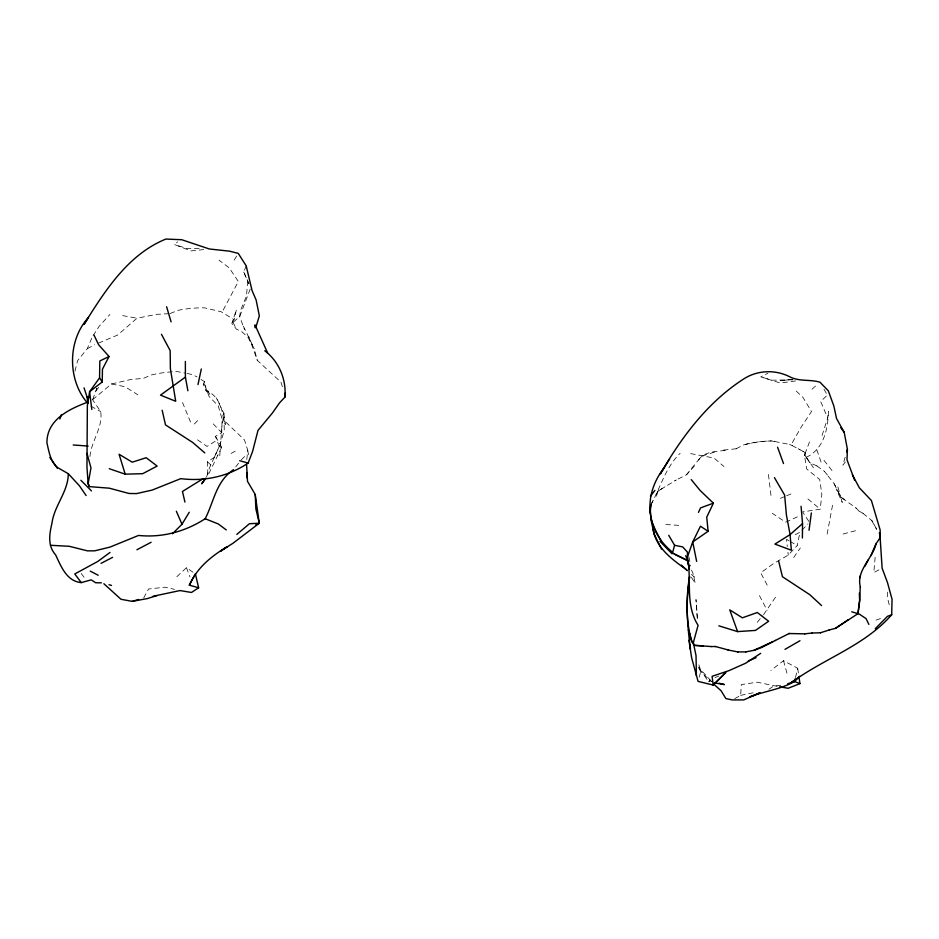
<?xml version="1.0" encoding="UTF-8"?>
<svg xmlns="http://www.w3.org/2000/svg" width="939" height="939" viewBox="0 0 939 939"><rect width="100%" height="100%" fill="white"/><g stroke="black" fill="none" stroke-linecap="round" stroke-linejoin="round"><path stroke-width="0.7" stroke-dasharray="4.7 3.52" d="M887.425 592.075L887.414 597.544L889.714 606.805M697.477 618.684L695.987 599.54L697.254 618.813M206.592 477.035L209.409 468.056L219.245 446.495L215.477 436.295L221.745 432.703L222.05 419.111L218.235 405.777L209.209 396.692L204.291 383.875L204.538 381.692L199.279 378.3M246.804 459.488L247.72 450.157L244.457 439.91L223.435 419.862C222.52 408.277 217.895 394.72 205.911 390.601L203.317 384.262L204.538 381.692M219.761 455.779L221.78 427.797L223.858 413.266L216.31 397.854M734.732 698.639L740.66 695.365L741.305 684.601L757.268 682.184L778.161 686.597M246.194 265.843L243.753 272.064L247.685 281.172L246.488 296.078L240.513 310.469L239.68 316.643L244.445 329.46M875.136 557.32L873.798 572.602L879.737 569.433M822.059 435.52L827.717 418.008L828.386 411.528C828.139 428.841 823.656 449.323 806.319 457.258L805.052 455.65L805.439 452.657L809.477 441.999M808.808 521.356L802.599 511.872L820.263 509.22L821.848 494.172L819.712 479.512L806.695 468.984L804.394 455.016L805.286 452.657L798.15 448.701M817.024 465.932L810.157 463.033L804.887 455.65L805.286 452.657M220.512 442.128L220.184 443.912L224.28 430.555L223.858 413.266L225.313 424.569L223.435 419.862M832.529 505.276L826.743 536.192M89.944 456.554C91.212 440.931 103.102 427.691 100.708 411.611L92.867 400.167M74.967 371.116L77.62 360.658L87.257 348.709L92.351 336.772M767.198 585.138L760.672 572.778L773.63 563.529L788.255 555.102L797.223 545.489L799.958 532.237L792.622 536.122M795.497 677.524L797.692 668.263L783.513 660.68L770.825 670.469M250.22 289.036L239.68 316.643L231.816 323.415L234.046 319.636L236.428 309.682L231.816 323.415L236.346 329.049L241.957 331.866L247.826 337.078L254.129 348.404L257.333 360.412L280.925 382.138L283.026 388.652M699.191 677.254L700.705 671.725L698.534 663.368M845.147 457.234L842.893 465.169L845.37 461.965M656.42 496.144L657.981 491.132L674.941 480.791M650.821 504.736C660.68 487.458 665.27 467.599 680.153 453.291M92.679 399.603L96.846 388.147L95.496 391.598L98.877 387.126M214.374 457.152L219.691 445.544L219.245 446.495L221.698 447.234L207.848 475.733L207.472 461.777L217.871 455.169M223.189 310.07L238.353 281.512L229.257 267.92L218.975 260.15M650.997 504.736L653.908 498.938M709.884 679.601L711.492 681.644L700.705 671.725L698.287 667.077L708.71 681.89L709.884 679.601L698.287 667.077L700.975 668.404M143.702 597.943L148.503 589.023L164.935 587.204L174.513 589.34M656.126 494.513L657.981 491.132M792.316 442.645L801.319 426.916L811.484 411.54L802.998 397.479L795.087 389.967M234.198 260.08L236.91 255.619M763.536 614.705L775.637 597.04M93.114 335.599L99.288 326.162L109.886 314.459M793.713 557.508L800.357 547.953M698.675 460.04C704.45 450.474 718.758 451.682 728.535 449.992M235.701 466.906L238.87 462.88M757.257 622.334L762.644 615.796M686.397 474.77L701.48 456.272L714.473 452.105M194.373 424.005L198.986 419.193M801.965 530.148L807.986 523.88M203.751 249.586L191.11 250.936L174.689 244.656L177.6 241.828M241.241 459.852L247.027 454.206M176.825 576.71L186.462 567.696L195.394 573.882M694.32 466.037L686.573 474.782L676.162 479.97M811.989 389.204L817.963 383.945M92.55 399.721L111.495 383.969L130.568 379.556L143.538 378.311L151.249 375.001A92.855 69.216 -10.1 0 1 177.225 371.598L185.769 373.217M675.587 480.392L676.326 479.97M708.71 681.89L710.095 680.881M768.9 689.296L773.853 685.881L782.128 685.27M658.157 491.144L664.965 486.531M215.137 441.33L207.05 446.424L195.605 438.513M168.844 313.685L156.625 314.33L137.012 318.227L117.645 335.035L97.363 343.615M231.1 453.42L238.142 449.628M736.129 448.772L743.641 444.91A105.532 79.885 16.4 0 1 771.271 440.931M87.257 348.709L94.686 344.813M795.591 380.941L780.262 383.03L760.778 376.868L767.914 373.229M674.777 480.791L675.751 480.392M797.411 516.861L785.661 522.19L772.292 513.304M780.438 498.327L785.403 496.273M786.636 495.757L791.6 493.703M170.112 313.556L177.847 310.375A95.496 73.312 1.6 0 1 204.643 307.863L221.076 311.713L234.046 319.636M203.317 384.262L204.291 383.875L210.078 395.002L205.911 390.601M715.002 677.571L718.84 676.045M876.04 620.104L882.566 617.862M843.046 534.021L856.45 530.5M740.66 695.365L753.066 692.806M736.293 448.772L722.15 450.215M792.868 379.286L780.555 380.741L791.671 379.426M792.762 379.755L771.87 380.213L760.778 376.868M199.15 248.671L187.565 248.624L174.689 244.656M789.969 379.626L792.868 379.779M665.798 524.537L680.294 525.441M690.623 453.596L714.051 458.032L724.004 466.566M774.757 441.494L771.119 440.931A105.532 79.897 16.4 0 0 743.477 444.91M122.657 315.61L137.012 318.227M774.605 441.483L789.652 444.452M187.154 373.499L192.718 374.638L197.026 376.938M111.495 383.969L125.075 386.739L137.857 394.838M789.488 444.452L792.281 445.556M792.129 445.556L805.439 452.657M90.872 406.176L100.708 411.611M863.164 513.375L858.61 510.886L855.816 507.87M788.889 540.735L786.506 539.373L787.293 546.521M790.075 541.416L797.223 545.489M828.139 476.085L834.313 483.867L840.886 497.177L845.523 500.123M816.86 465.92L824.618 471.484M863 513.375L871.967 520.652L876.768 529.385M807.916 498.973L820.263 509.22M691.409 574.386L694.426 577.18L691.538 574.433M207.472 461.777L212.601 466.66M213.2 423.865L221.745 432.703M858.774 510.886L855.969 507.882L840.722 497.177L842.26 502.388L836.168 489.16M824.465 471.472L828.304 476.085M804.394 455.016L804.887 455.65M823.996 460.368L832.764 471.484M81.2 573.459L85.12 578.624M805.052 455.65L810.322 463.033M806.319 457.258L813.456 467.786M691.362 577.239L695.224 583.389L692.935 573.201L691.292 569.609M823.996 389.239L827.353 395.119L820.663 401.493L827.717 418.008M834.161 483.855L840.499 496.661M215.477 436.295L221.698 447.234M871.803 520.652L876.615 529.385M243.354 326.138L254.129 348.404M759.451 595.631L767.128 610.35M233.036 322.288L236.346 329.049M247.685 281.172L248.894 283.789M243.753 272.064L248.964 283.801M182.506 402.479L191.779 425.062M186.462 567.696L189.971 576.898M248.647 336.256L257.333 360.412M816.836 449.851L821.555 463.455M688.944 557.05L690.728 566.088M837.881 486.93L840.886 497.177M783.513 660.68L787.093 673.697M247.72 450.157L248.858 457.093M768.442 474.43L771.365 498.715M797.692 668.263L798.713 675.235M787.938 552.249L788.255 555.102"/><path stroke-width="1.41" d="M285.256 392.936L284.928 397.127L279.54 402.831L272.58 412.796L257.99 430.414L252.603 451.413L248.154 463.068C227.989 476.484 204.796 481.695 180.769 478.644L152.13 490.099L136.472 493.609L128.948 493.456L109.347 488.186L89.299 486.613L88.125 483.679L86.963 467.199L87.35 405.801L89.604 391.692L99.557 377.877L99.827 360.963L109.041 356.515L98.583 344.695L93.912 334.894M254.985 327.594L255.009 324.894L267.568 352.864M802.387 538L802.54 523.586L801.073 506.297M860.007 577.661L860.03 576.135M91.822 409.463L89.604 391.692L102.222 381.973L102.457 369.18L109.041 356.515M793.842 680.54L791.647 682.395C824.196 658.392 864.455 645.903 891.698 614.74L892.05 599.246L887.461 582.509L882.12 568.177L880.125 537.425M247.145 477.998L247.309 472.517M669.601 458.995L660.399 473.843C681.597 437.046 707.994 401.716 744.24 378.617C757.679 370.177 775.074 369.485 789.23 376.539C798.913 381.844 809.899 379.133 819.947 382.196L828.304 390.777L833.844 406.012L836.532 418.489L844.196 432.316L847.401 449.312L847.013 459.828L854.643 480.216M690.224 645.011L690.4 649.154C687.43 625.186 685.259 600.784 689.519 576.781M664.237 467.692C654.049 480.568 648.192 496.884 650.434 513.375M284.928 397.127C286.454 379.45 279.024 361.503 264.728 350.763M689.696 576.781C686.609 598.272 685.282 620.761 691.984 641.666M87.515 402.256C68.958 409.052 46.551 419.956 46.95 442.997C49.039 451.776 50.154 460.521 56.974 467.223L68.289 473.702C68.277 491.707 54.157 505.628 51.938 523.34C49.427 533.986 47.384 545.805 55.624 554.879C61.058 566.334 66.634 581.311 81.282 582.614L91.212 579.856L95.684 582.767L101.424 582.826M809.031 530.277L811.355 512.952M860.206 587.11L859.772 600.197L858.058 613.636L835.417 628.344M650.821 504.736C648.192 522.671 658.169 540.512 671.855 551.651M650.997 504.736C647.957 518.011 655.222 529.526 660.986 540.758M857.894 613.648L859.608 600.209L859.349 593.084M88.125 483.679L90.977 467.939L87.01 453.373M197.988 384.591L201.31 368.992M714.086 684.472L721.082 690.752L725.87 698.593L732.373 699.942L743.794 699.895L760.003 692.782L749.827 696.902C764.581 691.104 780.602 689.461 794.547 681.491L795.18 678.838M668.732 535.312L674.578 545.289L672.512 552.918L671.678 551.651M846.649 451.952L847.401 449.312M255.76 327.664L259.34 315.868L256.136 300.022L252.051 290.503L246.194 265.843L238.26 253.389L229.562 251.171L209.374 248.988L181.72 239.715L165.898 239.058C127.915 254.434 104.792 291.125 83.958 324.448L88.501 317.488C67.315 340.317 67.385 380.201 87.691 403.23M59.861 419.017L61.434 414.58M703.417 645.879L694.062 645.316L693.428 642.276L698.088 625.327C684.801 604.434 691.937 579.739 687.454 556.897L692.724 541.967L700.447 526.239L708.112 531.286L692.724 541.967L696.644 561.393M870.946 555.618L875.817 544.08L880.289 537.425L880.125 529.936L871.404 500.534L859.326 487.764L852.448 474.946M875.981 544.08C872.261 559.034 855.969 570.489 860.37 587.11M698.475 512.377L700.564 507.905L713.394 503.163L700.165 490.522L691.233 479.594M713.394 503.163L706.738 517.178L708.112 531.286M50.436 545.277L69.322 546.298L87.503 550.864L94.686 550.829L109.992 547.108L138.549 535.441C162.224 537.894 185.323 531.591 205.195 518.739C214.045 501.426 215.982 481.414 233.553 469.653M864.725 566.522L868.27 559.808M198.61 587.779L189.326 585.173L195.394 573.882L198.61 587.779L191.497 592.474L179.995 590.561L153.022 596.288M189.326 585.173C196.955 567.86 211.486 556.029 227.367 546.604L220.606 551.123L233.072 543.2L259.281 523.211L255.232 494.501L247.509 481.355L246.593 464.77M172.483 533.751L181.99 524.232L189.244 512.26M205.77 478.162L201.65 483.773L205.195 479.172M650.492 496.144L654.882 490.393M787.645 683.792L794.547 681.491L799.629 676.315M875.289 628.684L887.496 616.324L891.698 614.74M802.54 523.586L790.086 534.608L774.91 544.08L791.354 550.242L790.086 534.608L786.401 514.889L784.64 495.123L774.44 477.622M236.792 534.444L249.434 523.727L259.281 523.211L255.866 508.891L255.232 494.501M185.359 361.433L185.406 377.091L160.499 395.131L175.71 401.282L170.37 368.581L170.17 350.623L161.449 334.296M847.976 619.893L835.593 628.332L829.114 629.975M110.016 552.449L97.879 561.405L74.78 573.964L81.282 582.614M760.684 653.344L745.578 663.263L728.91 670.669L712.114 676.303L713.147 685.059L698.064 681.385L691.644 657.863L688.944 640.234M202.906 478.796L182.459 491.473L184.936 502.072M784.992 649.365L799.969 640.715M136.918 549.761L151.132 542.273M101.036 563.365L112.598 557.355M772.95 641.713L761.787 647.441L754.052 650.328L745.766 651.889M775.321 640.468L789.171 633.508M775.497 640.457L753.864 650.34M255.737 524.96L259.281 523.211M748.324 660.927L756.059 657.723M798.925 676.632L799.946 683.604L788.197 688.264L779.593 686.832M820.451 632.78L829.29 629.963M157.013 595.572L147.329 598.577L132.258 601.371L120.978 599.27L103.865 583.718M132.258 601.371L138.62 599.469M788.854 633.532L789.511 633.52M804.676 633.848L812.247 633.015M737.596 631.607L755.472 630.409L768.63 621.242L757.315 612.51L742.373 617.815L729.732 609.869L737.596 631.607L718.84 625.832M812.082 633.027L820.627 632.769M125.204 474.172L142.681 473.69L157.153 466.073L146.191 457.716L132.258 462.176L119.077 454.276L125.204 474.172L109.264 468.714M711.069 646.56L715.706 646.513M737.702 651.948L745.953 651.889M789.335 633.532L804.84 633.837M73.195 444.98L88.149 446.06M711.246 646.548L693.886 645.328L696.034 655.61L696.398 675.775M714.403 682.864L724.38 684.566L719.18 683.228M674.578 545.289L682.676 546.897L687.418 552.073L687.454 556.897M727.901 649.941L737.89 651.936M205.195 518.739L218.353 523.985L226.276 529.936M84.04 387.842L86.975 396.821L89.193 397.397M715.518 646.525L728.077 649.929M239.68 460.709L248.154 463.068M851.755 611.794L859.185 614.024L866.04 618.59L868.868 624.412M109.03 584.704L111.506 585.455M794.547 681.491L799.946 683.604M98.172 575.255L90.285 571.135M688.78 565.524L687.571 560.536L672.336 552.918L672.089 553.81L659.988 541.345M674.284 554.116L687.395 560.536L688.557 563.611M686.726 569.867C672.324 559.503 656.126 548.13 653.086 529.338M204.784 452.891L192.706 442.469L165.51 424.898L162.154 410.249M821.578 605.561L809.841 594.727L782.433 576.722L778.56 560.783M681.327 565.09L687.371 570.677M80.883 480.287L91.435 490.886M68.289 473.702L79.463 485.839L86.118 495.557M840.745 427.632L844.196 432.316M49.826 457.481L57.314 468.092L56.974 467.223M99.557 377.877L102.222 381.973M694.062 645.316L691.797 641.666L688.416 629.834M661.537 549.057L654.213 534.314L650.856 519.197M176.344 511.239L181.99 524.232M685.728 555.677L687.571 560.536M88.102 483.35L89.299 486.613M777.574 447.222L783.513 463.537M166.614 306.771L171.086 321.854M687.395 560.536L689.508 569.269M185.406 377.091L187.882 390.753M879.362 532.671L880.289 537.425M86.975 396.821L87.867 403.113M689.778 633.978L689.954 638.121M723.934 674.331L713.147 685.059L725.812 672.5L723.934 674.331"/></g></svg>
